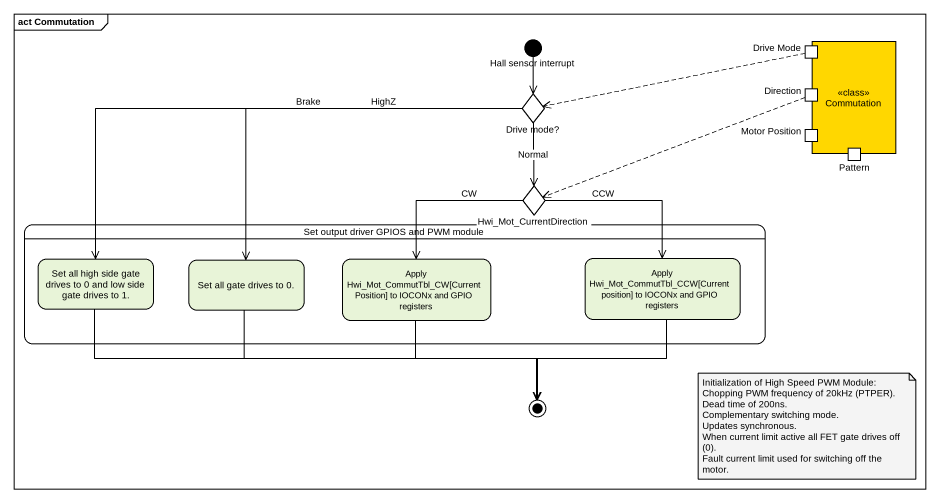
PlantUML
@startuml
mainframe act Commutation
hide empty description
state "Hall sensor interrupt" as Hall_sensor_interrupt <<start>>
state Commutation <<class>> #FFD700 {
  state "Drive Mode" as Drive_Mode <<outputPin>>
  state Direction <<outputPin>>
  state "Motor Position" as Motor_Position <<inputPin>>
  state Pattern <<inputPin>>
}
state "Drive mode?" as Drive_mode <<choice>>
state Hwi_Mot_CurrentDirection <<choice>>
state "Set output driver GPIOS and PWM module" as Set_output_driver_GPIOS_and {
  state "Set all high side gate drives to 0 and low side gate drives to 1." as Set_all_high_side_gate
  state "Set all gate drives to 0." as Set_all_gate_drives_to_0
  state "Apply Hwi_Mot_CommutTbl_CW[Current Position] to IOCONx and GPIO registers" as Apply_Hwi_Mot_CommutTbl_CW
  state "Apply Hwi_Mot_CommutTbl_CCW[Current position] to IOCONx and GPIO registers" as Apply_Hwi_Mot_CommutTbl_CCW
}
state final1 <<end>>
Hall_sensor_interrupt --> Drive_mode
Drive_Mode -left[dashed]-> Drive_mode
Drive_mode --> Hwi_Mot_CurrentDirection : Normal
Drive_mode -left-> Set_all_high_side_gate : Brake
Drive_mode --> Set_all_gate_drives_to_0 : HighZ
Direction -left[dashed]-> Hwi_Mot_CurrentDirection
Hwi_Mot_CurrentDirection --> Apply_Hwi_Mot_CommutTbl_CW : CW
Hwi_Mot_CurrentDirection --> Apply_Hwi_Mot_CommutTbl_CCW : CCW
Set_all_high_side_gate -right-> final1
Set_all_gate_drives_to_0 -right-> final1
Apply_Hwi_Mot_CommutTbl_CW --> final1
Apply_Hwi_Mot_CommutTbl_CCW --> final1
note as N1
  Initialization of High Speed PWM Module:
  Chopping PWM frequency of 20kHz (PTPER).
  Dead time of 200ns.
  Complementary switching mode.
  Updates synchronous.
  When current limit active all FET gate drives off (0).
  Fault current limit used for switching off the motor.
end note
@enduml
